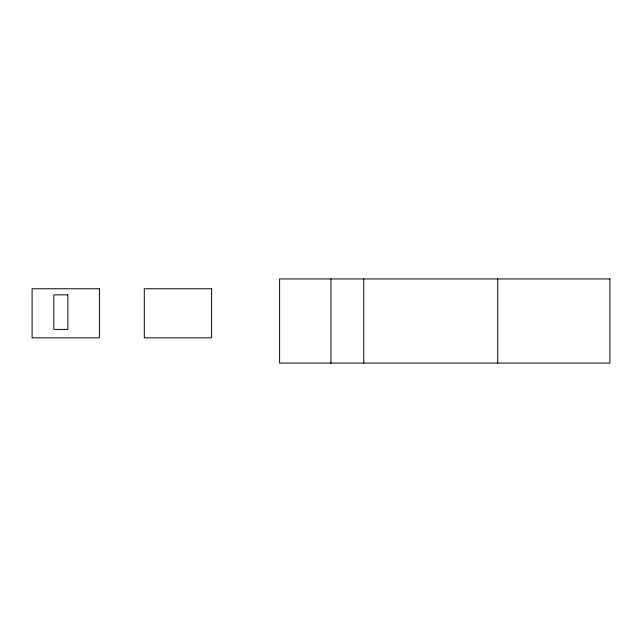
<?xml version="1.0" encoding="UTF-8"?>
<svg xmlns="http://www.w3.org/2000/svg" width="642" height="642" viewBox="0 0 642 642"><rect width="100%" height="100%" fill="white"/><g stroke="black" fill="none" stroke-linecap="round" stroke-linejoin="round"><path stroke-width="0.96" d="M497.702 278.925L497.702 363.075M363.757 278.925L363.757 363.075M330.927 278.925L330.927 363.075M609.9 278.925L279.607 278.925L279.607 363.075L609.9 363.075L609.9 278.925M99.414 288.764L32.1 288.764L32.1 337.828L99.414 337.828L99.414 288.764M211.611 288.764L144.298 288.764L144.298 337.828L211.611 337.828L211.611 288.764M67.843 294.855L53.816 294.855L53.816 329.418L67.843 329.418L67.843 294.855"/></g></svg>
